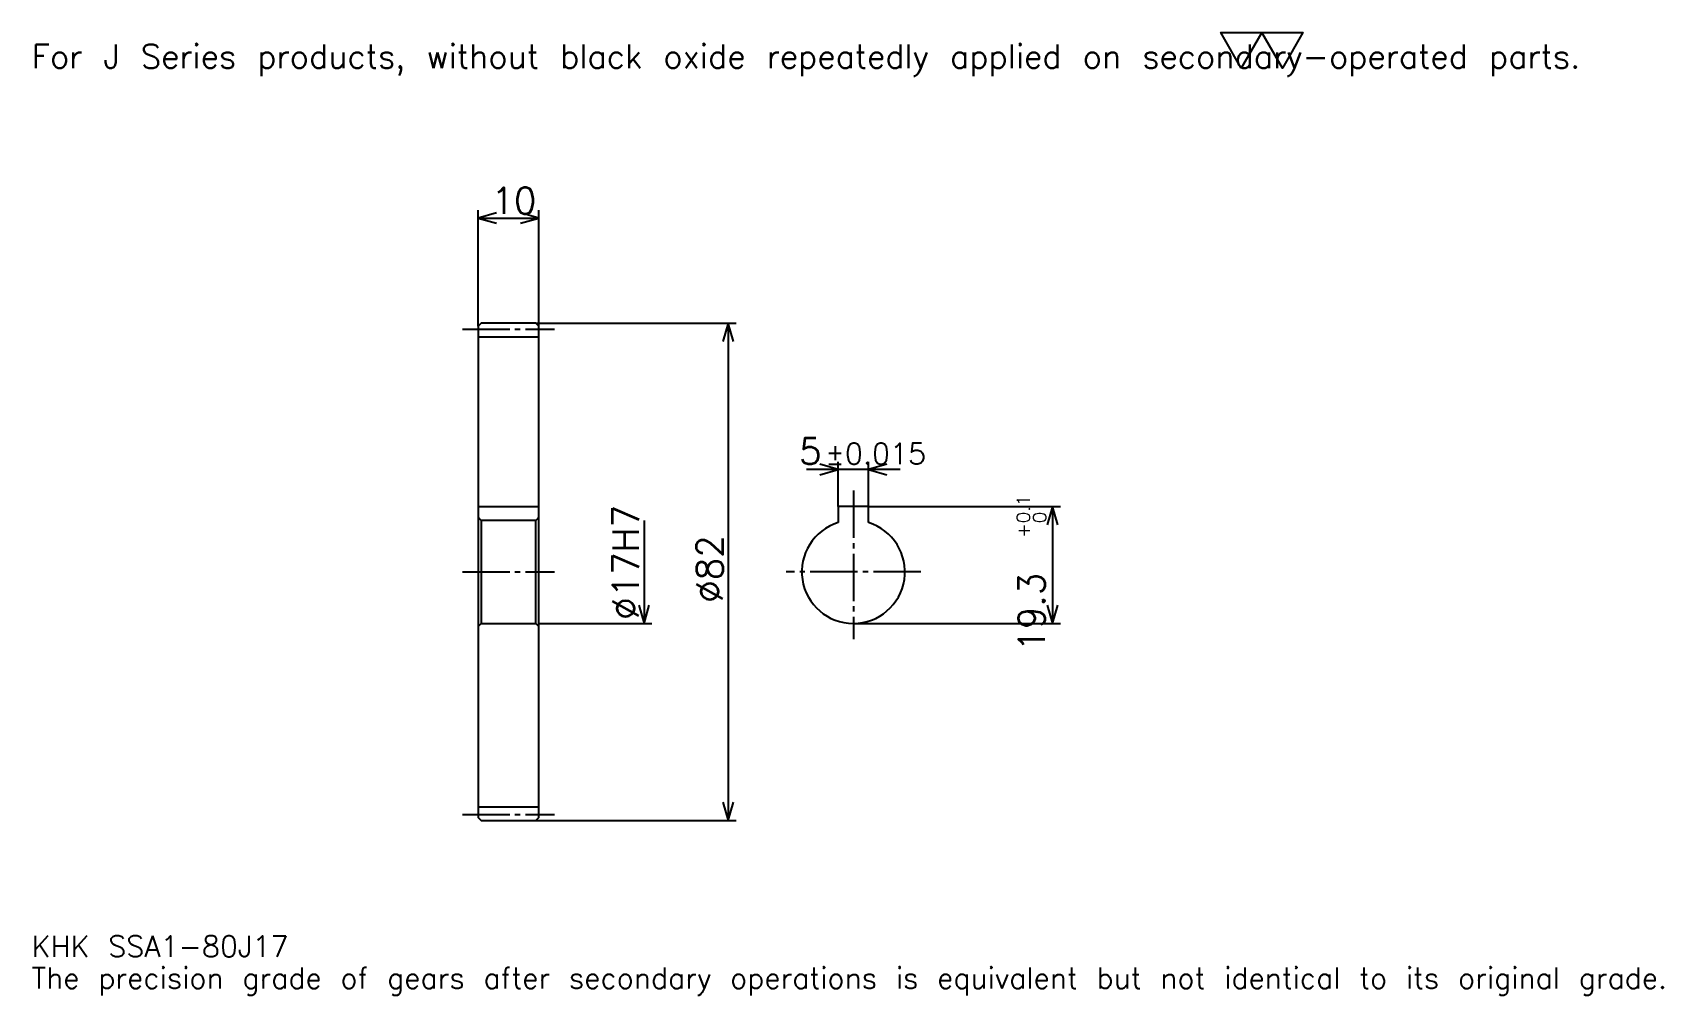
# Model space of a CAD drawing. Extents: x 9 to 278, y 3 to 162.
import ezdxf

# ---------------------------------------------------------------- set-up
doc = ezdxf.new("R2010")
doc.units = 0
doc.linetypes.add('DASHDOT', pattern=[10.402174, 7.80163, -0.866848, 0.866848, -0.866848])
doc.layers.get('0').update_dxf_attribs({"linetype": 'CONTINUOUS'})
doc.layers.add('DASHDOT', color=6, linetype='DASHDOT')
doc.styles.add('KANJI', font='TXT', dxfattribs={"bigfont": 'BIGFONT'})

msp = doc.modelspace()

# ---------------------------------------------------------------- linework, layer by layer
at = {"color": 5}
for p, q in [((82.252716, 113.990486), (82.252716, 132.627716)), ((92.252716, 113.990486), (92.252716, 132.627716)), ((82.252716, 131.327438), (92.252716, 131.327438)), ((82.252716, 113.490486), (82.252716, 113.990486)), ((91.752716, 113.990486), (92.252716, 113.990486)), ((92.252716, 113.990486), (124.759506, 113.990486)), ((92.252716, 113.490486), (92.252716, 113.990486)), ((123.459236, 113.990486), (123.459236, 31.990486)), ((151.796204, 89.858421), (136.394012, 89.858421)), ((141.595108, 83.790489), (141.595108, 91.158691)), ((146.595108, 83.790489), (146.595108, 91.158691)), ((146.595108, 83.790489), (178.235046, 83.790489)), ((176.934784, 83.790489), (176.934784, 64.490486)), ((109.589676, 81.490486), (109.589676, 64.490486)), ((92.252716, 64.490486), (110.889946, 64.490486)), ((144.095108, 64.490486), (178.235046, 64.490486)), ((91.752716, 31.990486), (92.252716, 31.990486)), ((92.252716, 31.990486), (124.759506, 31.990486))]:
    msp.add_line(p, q, dxfattribs=at)
at = {"color": 4}
for p, q in [((82.252716, 111.740486), (92.252716, 111.740486)), ((82.252716, 83.790489), (92.252716, 83.790489)), ((92.252716, 81.990486), (91.752716, 81.490486)), ((82.252716, 63.990486), (82.752716, 64.490486)), ((92.252716, 63.990486), (91.752716, 64.490486)), ((82.252716, 34.240486), (92.252716, 34.240486))]:
    msp.add_line(p, q, dxfattribs=at)
at = {"color": 7}
msp.add_lwpolyline([(208.043472, 156.032608), (204.662766, 161.892502), (218.185593, 161.892502), (214.804886, 156.032608), (211.424179, 161.892502), (208.043472, 156.032608)], dxfattribs=at)
at = {"color": 5}
for points in [[(85.286682, 132.19429), (82.252716, 131.327438), (85.286682, 130.460602)], [(89.21875, 130.460602), (92.252716, 131.327438), (89.21875, 132.19429)], [(124.32608, 110.95652), (123.459236, 113.990486), (122.592392, 110.95652)], [(138.561142, 88.991577), (141.595108, 89.858421), (138.561142, 90.725266)], [(149.629074, 90.725266), (146.595108, 89.858421), (149.629074, 88.991577)], [(177.801636, 80.756516), (176.934784, 83.790489), (176.067932, 80.756516)], [(108.722824, 67.524452), (109.589676, 64.490486), (110.45652, 67.524452)], [(176.067932, 67.524452), (176.934784, 64.490486), (177.801636, 67.524452)], [(122.592392, 35.024452), (123.459236, 31.990486), (124.32608, 35.024452)]]:
    msp.add_lwpolyline(points, dxfattribs=at)
at = {"color": 4}
for points in [[(82.252716, 63.990486), (82.252716, 32.490486), (82.752716, 31.990486), (91.752716, 31.990486), (92.252716, 32.490486), (92.252716, 113.490486), (91.752716, 113.990486), (82.752716, 113.990486), (82.252716, 113.490486), (82.252716, 63.990486)], [(146.595108, 81.114525), (146.595108, 83.790489), (141.595108, 83.790489), (141.595108, 81.114525)], [(82.252716, 81.990486), (82.752716, 81.490486), (82.752716, 64.490486), (91.752716, 64.490486), (91.752716, 81.490486), (82.752716, 81.490486)]]:
    msp.add_lwpolyline(points, dxfattribs=at)
msp.add_arc((144.095108, 72.990486), 8.5, 107.10463483, 72.89536517, dxfattribs=at)
at = {"layer": 'DASHDOT', "color": 7}
for p, q in [((79.652176, 112.990486), (94.853256, 112.990486)), ((144.095108, 86.391029), (144.095108, 61.889942)), ((79.652176, 72.990486), (94.853256, 72.990486)), ((155.195648, 72.990486), (132.994568, 72.990486)), ((79.652176, 32.990486), (94.853256, 32.990486))]:
    msp.add_line(p, q, dxfattribs=at)

# ---------------------------------------------------------------- texts
at = {"color": 7, "style": 'KANJI'}
for s, height, p in [('For J Series products, without black oxide repeatedly applied on secondary-operated parts.', 3.900815, (8.668478, 156.032608)), ('10', 4.334239, (84.435463, 132.02092)), ('5', 4.334239, (135.148376, 90.725266)), ('%%p0.015', 3.467391, (139.438751, 90.725266)), ('KHK SSA1-80J17', 3.467391, (8.668478, 9.535326)), ('The precision grade of gears after secondary operations is equivalent but not identical to its original grade.', 3.467391, (8.668478, 4.334239))]:
    msp.add_text(s, height=height, dxfattribs=at).set_placement(p)
for s, height, p in [('%%c17H7', 4.334239, (108.722824, 65.080498)), ('0.1', 2.16712, (173.207336, 81.039497)), ('+', 2.16712, (173.207336, 78.61232)), ('0', 2.16712, (175.894562, 81.039497)), ('%%c82', 4.334239, (122.592392, 67.897751)), ('19.3', 4.334239, (175.634521, 59.852016))]:
    msp.add_text(s, height=height, rotation=90, dxfattribs=at).set_placement(p)

doc.saveas('drawing.dxf')
